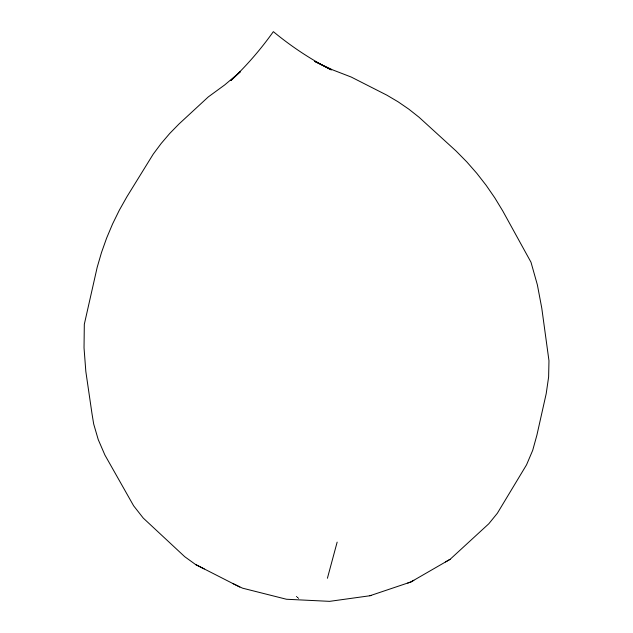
<?xml version="1.0" encoding="UTF-8"?>
<svg xmlns="http://www.w3.org/2000/svg" width="633" height="633" viewBox="0 0 633 633"><rect width="100%" height="100%" fill="white"/><g stroke="black" fill="none" stroke-linecap="round" stroke-linejoin="round"><path stroke-width="0.47" stroke-dasharray="3.17 2.37" d="M298.681 598.391L295.461 595.685L298.681 598.391"/><path stroke-width="0.95" d="M327.403 578.269L337.152 542.133M407.723 583.04L410.92 581.956L450.118 559.311L488.803 523.768L497.356 513.252L526.553 464.804L532.701 450.34L536.903 435.132L546.2 393.671L548.621 376.991L548.969 360.731L541.777 308.152L537.37 284.842L530.984 262.204L502.744 210.924L494.816 197.876L486.176 185.342L476.839 173.355L466.814 161.913L456.116 151.042L419.022 117.216L408.791 109.137L398.046 101.771L386.81 95.132L351.22 77.044L332.689 69.891L314.712 61.425L331.201 69.788M445.513 561.954L450.118 559.311M413.847 580.279L410.92 581.956L369.901 595.756L329.635 601.35L286.464 599.253L242.518 588.16L233.181 583.705M369.901 595.756L371.041 595.368M327.15 67.771L331.312 69.875M326.343 67.32C307.543 57.239 289.787 45.244 273.345 31.65C260.812 49.295 246.577 65.729 230.839 80.589L240.287 71.766L224.755 84.893L208.312 96.904L178.957 124.021L169.699 133.5L161.122 143.549L153.218 154.159L126.885 196.792L119.328 210.203L112.571 223.971L106.621 238.095L101.494 252.535L97.189 267.284L84.316 324.278L84.031 347.841L85.835 371.516L91.983 413.626L93.684 423.999L98.234 439.587L104.888 455L133.626 505.799L143.248 518.071L184.733 556.7L195.573 564.517L204.245 568.925M195.573 564.517L239.796 587.068"/></g></svg>
